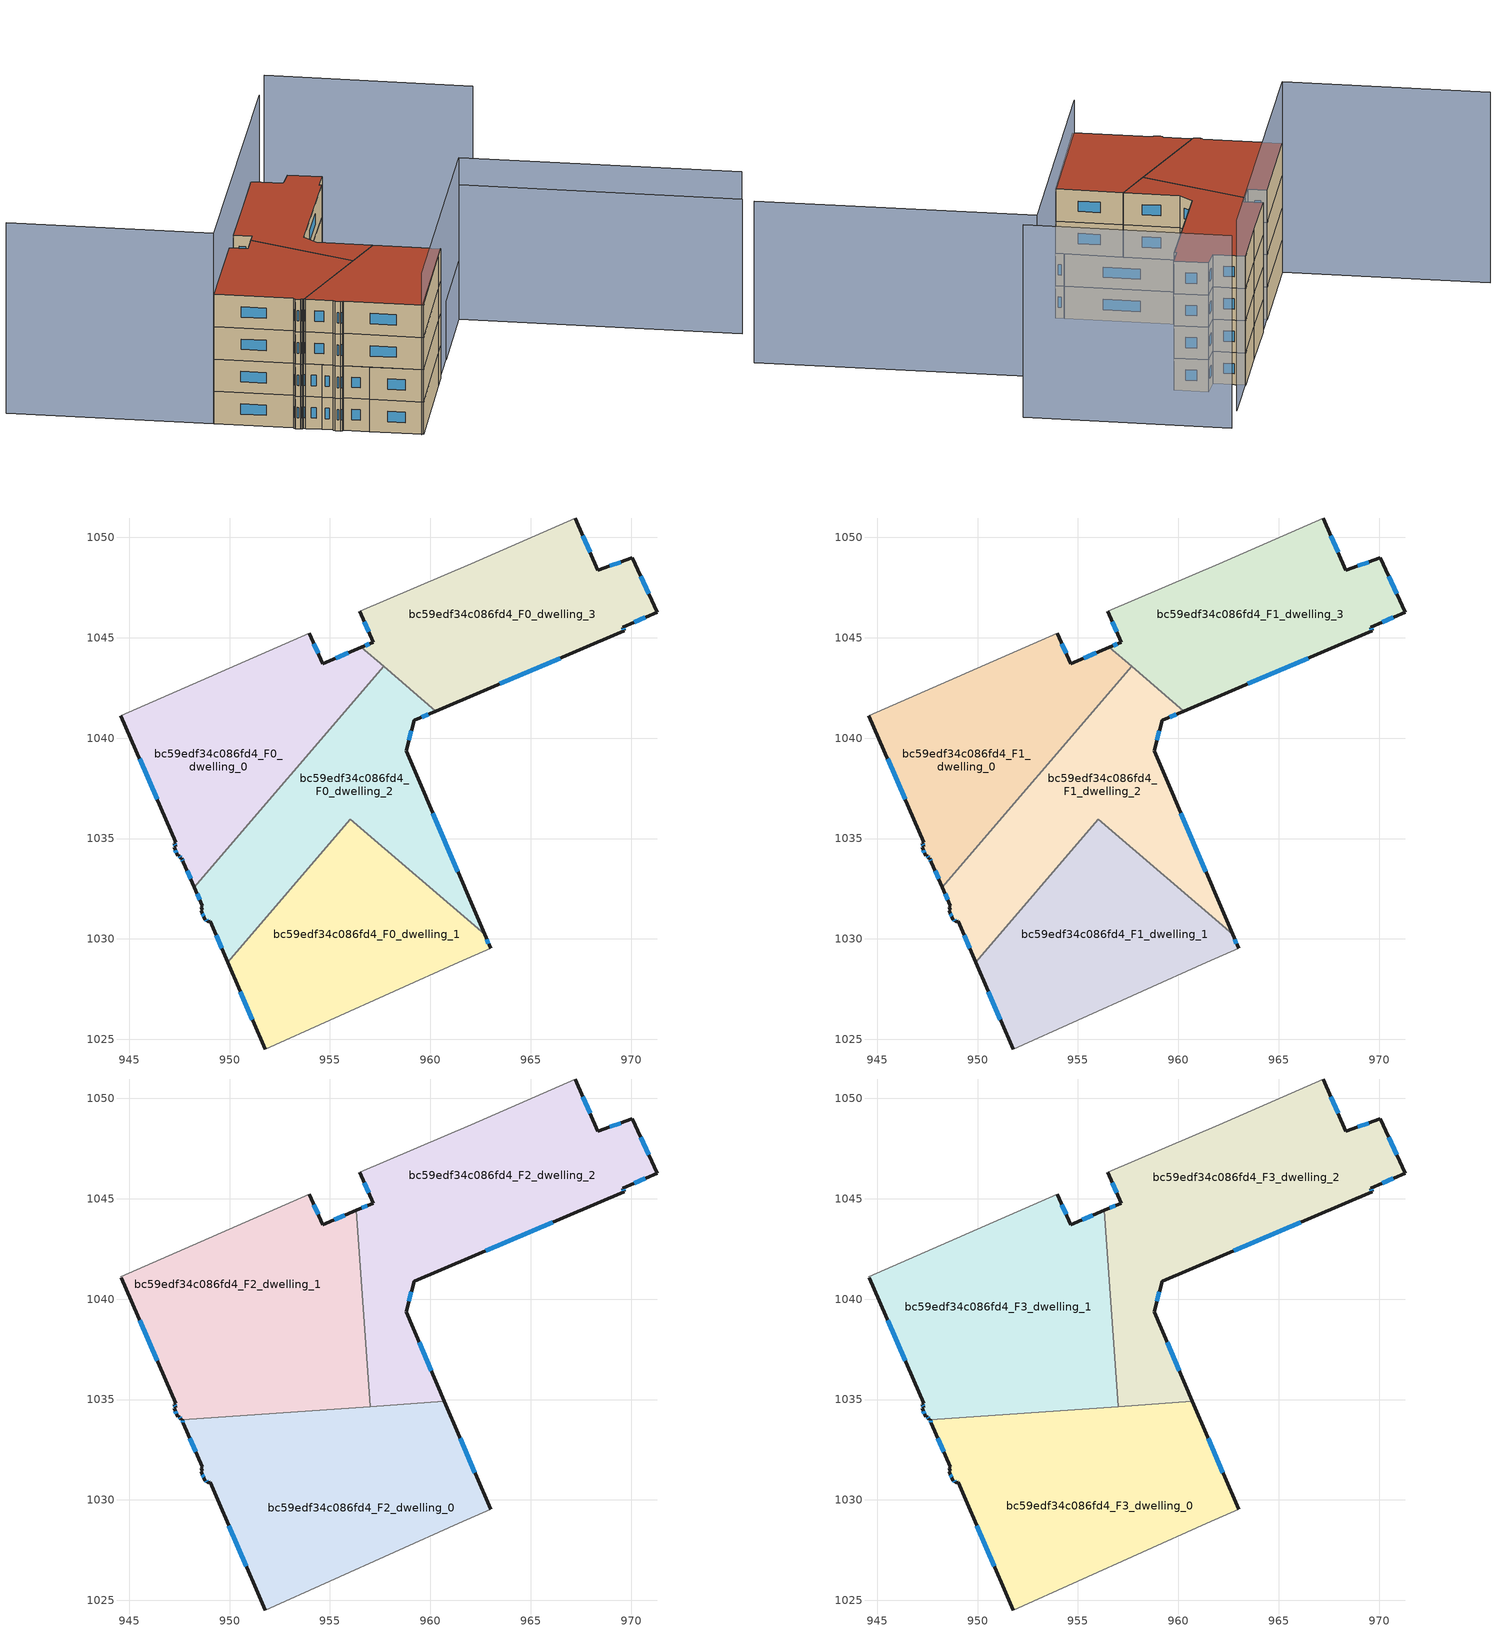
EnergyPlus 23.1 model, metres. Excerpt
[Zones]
bc59edf34c086fd4_F0_dwelling_0
 floor ground (EU_floor_Construction): 956.56,1044.53 957.67,1043.58 948.25,1032.57 947.7,1033.82 947.62,1034.02 947.57,1034.01 947.48,1034.16 947.41,1034.14 947.23,1034.56 947.31,1034.6 947.25,1034.76 947.33,1034.81 944.59,1041.11 953.98,1045.24 954.65,1043.7 z0
 wall outside (EU_wall_Construction): 944.59,1041.11 947.33,1034.81 947.25,1034.76 947.31,1034.6 947.23,1034.56 947.41,1034.14 947.48,1034.16 947.57,1034.01 947.62,1034.02 947.7,1033.82 948.25,1032.57 / 956.56,1044.53 954.65,1043.7 953.98,1045.24 z0:3
 wall adiabatic (EU_wall_Construction): 953.98,1045.24 944.59,1041.11 z0:3
 wall to bc59edf34c086fd4_F0_dwelling_2 (EU_wall_Construction): 948.25,1032.57 957.67,1043.58 z0:3
 wall to bc59edf34c086fd4_F0_dwelling_3 (EU_wall_Construction): 957.67,1043.58 956.56,1044.53 z0:3
 window (EU_Window_Construction): 947.51,1034.11 947.54,1034.06 / 947.29,1034.42 947.35,1034.28 / 947.27,1034.71 947.29,1034.66 / 945.52,1038.97 946.4,1036.95 / 954.42,1044.22 954.21,1044.71 / 955.91,1044.25 955.3,1043.98 / 947.89,1033.4 948.06,1032.99 / 947.65,1033.95 947.67,1033.89 z1.02:1.98
bc59edf34c086fd4_F0_dwelling_1
 floor ground (EU_floor_Construction): 962.7,1030.23 963,1029.53 961.42,1028.83 951.77,1024.52 949.91,1028.83 956.01,1035.96 z0
 wall outside (EU_wall_Construction): 949.91,1028.83 951.77,1024.52 / 963,1029.53 962.7,1030.23 z0:3
 wall to bc59edf34c086fd4_F0_dwelling_2 (EU_wall_Construction): 962.7,1030.23 956.01,1035.96 949.91,1028.83 z0:3
 wall adiabatic (EU_wall_Construction): 951.77,1024.52 961.42,1028.83 963,1029.53 z0:3
 window (EU_Window_Construction): 950.54,1027.36 951.14,1025.98 / 962.9,1029.77 962.8,1029.99 z1.02:1.98
bc59edf34c086fd4_F0_dwelling_2
 floor ground (EU_floor_Construction): 960.27,1041.35 959.19,1040.89 958.79,1039.38 962.7,1030.23 956.01,1035.96 949.91,1028.83 949.03,1030.89 948.93,1030.85 948.77,1030.99 948.59,1031.4 948.65,1031.46 948.59,1031.59 948.64,1031.65 948.25,1032.57 957.67,1043.58 z0
 wall outside (EU_wall_Construction): 948.25,1032.57 948.64,1031.65 948.59,1031.59 948.65,1031.46 948.59,1031.4 948.77,1030.99 948.93,1030.85 949.03,1030.89 949.91,1028.83 / 962.7,1030.23 958.79,1039.38 959.19,1040.89 960.27,1041.35 z0:3
 wall to bc59edf34c086fd4_F0_dwelling_3 (EU_wall_Construction): 960.27,1041.35 957.67,1043.58 z0:3
 window (EU_Window_Construction): 949.33,1030.19 949.61,1029.53 / 948.83,1030.94 948.88,1030.9 / 948.65,1031.26 948.71,1031.13 / 948.38,1032.25 948.51,1031.96 / 959.56,1041.05 959.91,1041.19 / 958.93,1039.9 959.06,1040.38 / 961.37,1033.34 960.12,1036.27 z1.02:1.98
bc59edf34c086fd4_F0_dwelling_3
 floor ground (EU_floor_Construction): 970.07,1048.98 971.29,1046.27 969.58,1045.53 969.66,1045.35 960.27,1041.35 956.56,1044.53 957.16,1044.78 956.49,1046.32 962.03,1048.7 967.22,1050.97 968.34,1048.37 z0
 wall outside (EU_wall_Construction): 960.27,1041.35 969.66,1045.35 969.58,1045.53 971.29,1046.27 970.07,1048.98 968.34,1048.37 967.22,1050.97 / 956.49,1046.32 957.16,1044.78 956.56,1044.53 z0:3
 wall adiabatic (EU_wall_Construction): 967.22,1050.97 962.03,1048.7 956.49,1046.32 z0:3
 window (EU_Window_Construction): 967.96,1049.26 967.6,1050.08 / 969.48,1048.78 968.93,1048.58 / 970.88,1047.19 970.48,1048.06 / 970.16,1045.78 970.71,1046.02 / 969.63,1045.41 969.6,1045.47 / 963.47,1042.71 966.46,1043.99 / 956.95,1044.7 956.76,1044.61 / 956.72,1045.8 956.93,1045.31 z1.02:1.98
bc59edf34c086fd4_F1_dwelling_0
 floor to bc59edf34c086fd4_F0_dwelling_0 (EU_floor_Construction): 956.56,1044.53 957.67,1043.58 948.25,1032.57 947.7,1033.82 947.62,1034.02 947.57,1034.01 947.48,1034.16 947.41,1034.14 947.23,1034.56 947.31,1034.6 947.25,1034.76 947.33,1034.81 944.59,1041.11 953.98,1045.24 954.65,1043.7 z3
 wall outside (EU_wall_Construction): 944.59,1041.11 947.33,1034.81 947.25,1034.76 947.31,1034.6 947.23,1034.56 947.41,1034.14 947.48,1034.16 947.57,1034.01 947.62,1034.02 947.7,1033.82 948.25,1032.57 / 956.56,1044.53 954.65,1043.7 953.98,1045.24 z3:6
 wall adiabatic (EU_wall_Construction): 953.98,1045.24 944.59,1041.11 z3:6
 wall to bc59edf34c086fd4_F1_dwelling_2 (EU_wall_Construction): 948.25,1032.57 957.67,1043.58 z3:6
 wall to bc59edf34c086fd4_F1_dwelling_3 (EU_wall_Construction): 957.67,1043.58 956.56,1044.53 z3:6
 window (EU_Window_Construction): 947.51,1034.11 947.54,1034.06 / 947.29,1034.42 947.35,1034.28 / 947.27,1034.71 947.29,1034.66 / 945.52,1038.97 946.4,1036.95 / 954.42,1044.22 954.21,1044.71 / 955.91,1044.25 955.3,1043.98 / 947.89,1033.4 948.06,1032.99 / 947.65,1033.95 947.67,1033.89 z4.02:4.98
bc59edf34c086fd4_F1_dwelling_1
 floor to bc59edf34c086fd4_F0_dwelling_1 (EU_floor_Construction): 962.7,1030.23 963,1029.53 961.42,1028.83 951.77,1024.52 949.91,1028.83 956.01,1035.96 z3
 wall outside (EU_wall_Construction): 949.91,1028.83 951.77,1024.52 / 963,1029.53 962.7,1030.23 z3:6
 wall to bc59edf34c086fd4_F1_dwelling_2 (EU_wall_Construction): 962.7,1030.23 956.01,1035.96 949.91,1028.83 z3:6
 wall adiabatic (EU_wall_Construction): 951.77,1024.52 961.42,1028.83 963,1029.53 z3:6
 window (EU_Window_Construction): 950.54,1027.36 951.14,1025.98 / 962.9,1029.77 962.8,1029.99 z4.02:4.98
bc59edf34c086fd4_F1_dwelling_2
 floor to bc59edf34c086fd4_F0_dwelling_2 (EU_floor_Construction): 960.27,1041.35 959.19,1040.89 958.79,1039.38 962.7,1030.23 956.01,1035.96 949.91,1028.83 949.03,1030.89 948.93,1030.85 948.77,1030.99 948.59,1031.4 948.65,1031.46 948.59,1031.59 948.64,1031.65 948.25,1032.57 957.67,1043.58 z3
 wall outside (EU_wall_Construction): 948.25,1032.57 948.64,1031.65 948.59,1031.59 948.65,1031.46 948.59,1031.4 948.77,1030.99 948.93,1030.85 949.03,1030.89 949.91,1028.83 / 962.7,1030.23 958.79,1039.38 959.19,1040.89 960.27,1041.35 z3:6
 wall to bc59edf34c086fd4_F1_dwelling_3 (EU_wall_Construction): 960.27,1041.35 957.67,1043.58 z3:6
 window (EU_Window_Construction): 949.33,1030.19 949.61,1029.53 / 948.83,1030.94 948.88,1030.9 / 948.65,1031.26 948.71,1031.13 / 948.38,1032.25 948.51,1031.96 / 959.56,1041.05 959.91,1041.19 / 958.93,1039.9 959.06,1040.38 / 961.37,1033.34 960.12,1036.27 z4.02:4.98
bc59edf34c086fd4_F1_dwelling_3
 floor to bc59edf34c086fd4_F0_dwelling_3 (EU_floor_Construction): 970.07,1048.98 971.29,1046.27 969.58,1045.53 969.66,1045.35 960.27,1041.35 956.56,1044.53 957.16,1044.78 956.49,1046.32 962.03,1048.7 967.22,1050.97 968.34,1048.37 z3
 wall outside (EU_wall_Construction): 960.27,1041.35 969.66,1045.35 969.58,1045.53 971.29,1046.27 970.07,1048.98 968.34,1048.37 967.22,1050.97 / 956.49,1046.32 957.16,1044.78 956.56,1044.53 z3:6
 wall adiabatic (EU_wall_Construction): 967.22,1050.97 962.03,1048.7 956.49,1046.32 z3:6
 window (EU_Window_Construction): 967.96,1049.26 967.6,1050.08 / 969.48,1048.78 968.93,1048.58 / 970.88,1047.19 970.48,1048.06 / 970.16,1045.78 970.71,1046.02 / 969.63,1045.41 969.6,1045.47 / 963.47,1042.71 966.46,1043.99 / 956.95,1044.7 956.76,1044.61 / 956.72,1045.8 956.93,1045.31 z4.02:4.98
bc59edf34c086fd4_F2_dwelling_0
 floor to bc59edf34c086fd4_F1_dwelling_1 (EU_floor_Construction): 962.7,1030.23 963,1029.53 961.42,1028.83 951.77,1024.52 949.91,1028.83 954.76,1034.49 957.49,1034.69 z6
 floor to bc59edf34c086fd4_F1_dwelling_0 (EU_floor_Construction): 949.58,1034.13 948.25,1032.57 947.7,1033.82 947.63,1033.99 z6
 floor to bc59edf34c086fd4_F1_dwelling_2 (EU_floor_Construction): 960.7,1034.91 962.7,1030.23 957.49,1034.69 z6; 954.76,1034.49 949.91,1028.83 949.03,1030.89 948.93,1030.85 948.77,1030.99 948.59,1031.4 948.65,1031.46 948.59,1031.59 948.64,1031.65 948.25,1032.57 949.58,1034.13 z6
 wall outside (EU_wall_Construction): 947.63,1033.99 947.7,1033.82 948.64,1031.65 948.59,1031.59 948.65,1031.46 948.59,1031.4 948.77,1030.99 948.93,1030.85 949.03,1030.89 951.77,1024.52 / 963,1029.53 960.7,1034.92 z6:9
 wall adiabatic (EU_wall_Construction): 951.77,1024.52 961.42,1028.83 963,1029.53 z6:9
 wall to bc59edf34c086fd4_F2_dwelling_1 (EU_wall_Construction): 957,1034.65 947.63,1033.99 z6:9
 wall to bc59edf34c086fd4_F2_dwelling_2 (EU_wall_Construction): 960.7,1034.92 957,1034.65 z6:9
 window (EU_Window_Construction): 949.96,1028.72 950.83,1026.69 / 948.83,1030.94 948.88,1030.9 / 948.65,1031.26 948.71,1031.13 / 948.02,1033.08 948.32,1032.39 / 947.66,1033.93 947.68,1033.88 / 962.22,1031.36 961.48,1033.08 z7.02:7.98
bc59edf34c086fd4_F2_dwelling_1
 floor to bc59edf34c086fd4_F1_dwelling_0 (EU_floor_Construction): 956.31,1044.42 956.47,1042.17 949.58,1034.13 947.63,1033.99 947.62,1034.02 947.57,1034.01 947.48,1034.16 947.41,1034.14 947.23,1034.56 947.31,1034.6 947.25,1034.76 947.33,1034.81 944.59,1041.11 953.98,1045.24 954.65,1043.7 z6
 floor to bc59edf34c086fd4_F1_dwelling_2 (EU_floor_Construction): 956.47,1042.17 956.97,1035.14 956.01,1035.96 954.76,1034.49 949.58,1034.13 z6
 floor to bc59edf34c086fd4_F1_dwelling_1 (EU_floor_Construction): 956.97,1035.14 957,1034.65 954.76,1034.49 956.01,1035.96 z6
 wall outside (EU_wall_Construction): 944.6,1041.08 947.33,1034.81 947.25,1034.76 947.31,1034.6 947.23,1034.56 947.41,1034.14 947.48,1034.16 947.57,1034.01 947.62,1034.02 947.63,1033.99 / 956.31,1044.42 954.65,1043.7 953.98,1045.24 z6:9
 wall to bc59edf34c086fd4_F2_dwelling_2 (EU_wall_Construction): 957,1034.65 956.31,1044.42 z6:9
 wall adiabatic (EU_wall_Construction): 953.98,1045.24 944.59,1041.11 944.6,1041.08 z6:9
 window (EU_Window_Construction): 947.51,1034.11 947.54,1034.06 / 947.29,1034.42 947.35,1034.28 / 947.27,1034.71 947.29,1034.66 / 945.53,1038.95 946.4,1036.94 / 954.42,1044.22 954.21,1044.71 / 955.74,1044.17 955.21,1043.94 z7.02:7.98
bc59edf34c086fd4_F2_dwelling_2
 floor to bc59edf34c086fd4_F1_dwelling_2 (EU_floor_Construction): 960.27,1041.35 959.19,1040.89 958.79,1039.38 960.7,1034.91 957.49,1034.69 956.97,1035.14 956.47,1042.17 957.67,1043.58 z6
 floor to bc59edf34c086fd4_F1_dwelling_3 (EU_floor_Construction): 970.07,1048.98 971.29,1046.27 969.58,1045.53 969.66,1045.35 960.27,1041.35 956.56,1044.53 957.16,1044.78 956.49,1046.32 962.03,1048.7 967.22,1050.97 968.34,1048.37 z6
 floor to bc59edf34c086fd4_F1_dwelling_1 (EU_floor_Construction): 957.49,1034.69 957,1034.65 956.97,1035.14 z6
 floor to bc59edf34c086fd4_F1_dwelling_0 (EU_floor_Construction): 957.67,1043.58 956.47,1042.17 956.31,1044.42 956.56,1044.53 z6
 wall outside (EU_wall_Construction): 960.7,1034.92 958.79,1039.38 959.19,1040.89 969.66,1045.35 969.58,1045.53 971.29,1046.27 970.07,1048.98 968.34,1048.37 967.22,1050.97 / 956.49,1046.32 957.16,1044.78 956.31,1044.42 z6:9
 wall adiabatic (EU_wall_Construction): 967.22,1050.97 962.03,1048.7 956.49,1046.32 z6:9
 window (EU_Window_Construction): 967.96,1049.26 967.6,1050.08 / 969.48,1048.78 968.93,1048.58 / 970.88,1047.19 970.48,1048.06 / 970.16,1045.78 970.71,1046.02 / 969.63,1045.41 969.6,1045.47 / 962.75,1042.41 966.1,1043.83 / 958.93,1039.9 959.06,1040.38 / 960.05,1036.44 959.44,1037.86 / 956.87,1044.66 956.6,1044.54 / 956.72,1045.8 956.93,1045.31 z7.02:7.98
bc59edf34c086fd4_F3_dwelling_0
 floor to bc59edf34c086fd4_F2_dwelling_0 (EU_floor_Construction): 960.7,1034.92 963,1029.53 961.42,1028.83 951.77,1024.52 949.03,1030.89 948.93,1030.85 948.77,1030.99 948.59,1031.4 948.65,1031.46 948.59,1031.59 948.64,1031.65 947.7,1033.82 947.63,1033.99 z9
 wall outside (EU_wall_Construction): 947.63,1033.99 947.7,1033.82 948.64,1031.65 948.59,1031.59 948.65,1031.46 948.59,1031.4 948.77,1030.99 948.93,1030.85 949.03,1030.89 951.77,1024.52 / 963,1029.53 960.7,1034.92 z9:12
 wall adiabatic (EU_wall_Construction): 951.77,1024.52 961.42,1028.83 963,1029.53 z9:12
 wall to bc59edf34c086fd4_F3_dwelling_1 (EU_wall_Construction): 957,1034.65 947.63,1033.99 z9:12
 wall to bc59edf34c086fd4_F3_dwelling_2 (EU_wall_Construction): 960.7,1034.92 957,1034.65 z9:12
 window (EU_Window_Construction): 949.96,1028.72 950.83,1026.69 / 948.83,1030.94 948.88,1030.9 / 948.65,1031.26 948.71,1031.13 / 948.02,1033.08 948.32,1032.39 / 947.66,1033.93 947.68,1033.88 / 962.22,1031.36 961.48,1033.08 z10.02:10.98
 roof outside (EU_roof_Construction): 961.42,1028.83 963,1029.53 960.7,1034.92 947.63,1033.99 947.7,1033.82 948.64,1031.65 948.59,1031.59 948.65,1031.46 948.59,1031.4 948.77,1030.99 948.93,1030.85 949.03,1030.89 951.77,1024.52 z12
bc59edf34c086fd4_F3_dwelling_1
 floor to bc59edf34c086fd4_F2_dwelling_1 (EU_floor_Construction): 956.31,1044.42 957,1034.65 947.63,1033.99 947.62,1034.02 947.57,1034.01 947.48,1034.16 947.41,1034.14 947.23,1034.56 947.31,1034.6 947.25,1034.76 947.33,1034.81 944.6,1041.08 944.59,1041.11 953.98,1045.24 954.65,1043.7 z9
 wall outside (EU_wall_Construction): 944.6,1041.08 947.33,1034.81 947.25,1034.76 947.31,1034.6 947.23,1034.56 947.41,1034.14 947.48,1034.16 947.57,1034.01 947.62,1034.02 947.63,1033.99 / 956.31,1044.42 954.65,1043.7 953.98,1045.24 z9:12
 wall to bc59edf34c086fd4_F3_dwelling_2 (EU_wall_Construction): 957,1034.65 956.31,1044.42 z9:12
 wall adiabatic (EU_wall_Construction): 953.98,1045.24 944.59,1041.11 944.6,1041.08 z9:12
 window (EU_Window_Construction): 947.51,1034.11 947.54,1034.06 / 947.29,1034.42 947.35,1034.28 / 947.27,1034.71 947.29,1034.66 / 945.53,1038.95 946.4,1036.94 / 954.42,1044.22 954.21,1044.71 / 955.74,1044.17 955.21,1043.94 z10.02:10.98
 roof outside (EU_roof_Construction): 957,1034.65 956.31,1044.42 954.65,1043.7 953.98,1045.24 944.59,1041.11 944.6,1041.08 947.33,1034.81 947.25,1034.76 947.31,1034.6 947.23,1034.56 947.41,1034.14 947.48,1034.16 947.57,1034.01 947.62,1034.02 947.63,1033.99 z12
bc59edf34c086fd4_F3_dwelling_2
 floor to bc59edf34c086fd4_F2_dwelling_2 (EU_floor_Construction): 970.07,1048.98 971.29,1046.27 969.58,1045.53 969.66,1045.35 959.19,1040.89 958.79,1039.38 960.7,1034.92 957,1034.65 956.31,1044.42 957.16,1044.78 956.49,1046.32 962.03,1048.7 967.22,1050.97 968.34,1048.37 z9
 wall outside (EU_wall_Construction): 960.7,1034.92 958.79,1039.38 959.19,1040.89 969.66,1045.35 969.58,1045.53 971.29,1046.27 970.07,1048.98 968.34,1048.37 967.22,1050.97 / 956.49,1046.32 957.16,1044.78 956.31,1044.42 z9:12
 wall adiabatic (EU_wall_Construction): 967.22,1050.97 962.03,1048.7 956.49,1046.32 z9:12
 window (EU_Window_Construction): 967.96,1049.26 967.6,1050.08 / 969.48,1048.78 968.93,1048.58 / 970.88,1047.19 970.48,1048.06 / 970.16,1045.78 970.71,1046.02 / 969.63,1045.41 969.6,1045.47 / 962.75,1042.41 966.1,1043.83 / 958.93,1039.9 959.06,1040.38 / 960.05,1036.44 959.44,1037.86 / 956.87,1044.66 956.6,1044.54 / 956.72,1045.8 956.93,1045.31 z10.02:10.98
 roof outside (EU_roof_Construction): 960.7,1034.92 958.79,1039.38 959.19,1040.89 969.66,1045.35 969.58,1045.53 971.29,1046.27 970.07,1048.98 968.34,1048.37 967.22,1050.97 962.03,1048.7 956.49,1046.32 957.16,1044.78 956.31,1044.42 957,1034.65 z12
shading: 951.64,1024.61 974.74,1034.76 / 974.74,1034.76 984.54,1012.47 z0:15; 984.47,1012.39 974.74,1034.76 z0:12.5; 982.92,1038.23 975.8,1054.72 z0:17.9; 974.74,1034.76 966.7,1031.18 / 966.7,1031.18 964.5,1036.11 / 964.5,1036.11 972.54,1039.69 / 972.54,1039.69 974.74,1034.76 z0:5.4; 972.3,1053.13 944.53,1041.08 / 944.53,1041.08 937.42,1057.48 z0:17.7
[Building]
EU S2 Campaign: North Axis=0; Terrain=City; Solar Distribution=FullExterior
[Site:Location]
Vienna: Latitude=48; Longitude=16.5; Time Zone=1; Elevation=183
[SizingPeriod:WeatherFileDays]
AnnualSizingPeriod: Begin Month=1; Begin Day of Month=1; End Month=12; End Day of Month=31; Day of Week for Start Day=Monday; Use Weather File Daylight Saving Period=No; Use Weather File Rain and Snow Indicators=No
[MATERIAL]
EU_InternalMass_Material: Roughness=MediumRough; Thickness=0.1; Conductivity=1; Density=1800; Specific Heat=900; Thermal Absorptance=0.9; Solar Absorptance=0.7; Visible Absorptance=0.7
[MATERIAL:NOMASS] Roughness=MediumRough; Thermal Absorptance=0.9; Solar Absorptance=0.7; Visible Absorptance=0.7
Name | Thermal Resistance
EU_wall_NoMass | 0.942466
EU_roof_NoMass | 0.551687
EU_floor_NoMass | 0.66527
[WINDOWMATERIAL:SIMPLEGLAZINGSYSTEM]
EU_Window_SimpleGlazing: UFactor=2.03367; Solar Heat Gain Coefficient=0.65; Visible Transmittance=0.65
[CONSTRUCTION]
EU_wall_Construction: EU_wall_NoMass
EU_roof_Construction: EU_roof_NoMass
EU_floor_Construction: EU_floor_NoMass
EU_Window_Construction: EU_Window_SimpleGlazing
EU_InternalMass_Construction: EU_InternalMass_Material
[ZONE] Type=1; Multiplier=1; Ceiling Height=autocalculate; Floor Area=autocalculate; Part of Total Floor Area=Yes
Name | Volume
bc59edf34c086fd4_F0_dwelling_0; bc59edf34c086fd4_F1_dwelling_0 | 224.509
bc59edf34c086fd4_F2_dwelling_0; bc59edf34c086fd4_F3_dwelling_0 | 299.361
bc59edf34c086fd4_F0_dwelling_1; bc59edf34c086fd4_F1_dwelling_1 | 224.507
bc59edf34c086fd4_F2_dwelling_1; bc59edf34c086fd4_F3_dwelling_1 | 299.369
bc59edf34c086fd4_F0_dwelling_2; bc59edf34c086fd4_F1_dwelling_2 | 224.535
bc59edf34c086fd4_F2_dwelling_2; bc59edf34c086fd4_F3_dwelling_2 | 299.366
bc59edf34c086fd4_F0_dwelling_3; bc59edf34c086fd4_F1_dwelling_3 | 224.536
[INTERNALMASS] Construction=EU_InternalMass_Construction
Name | Zone or ZoneList | Surface Area
bc59edf34c086fd4_F0_dwelling_0_EU_InternalMass | bc59edf34c086fd4_F0_dwelling_0 | 74.8366
bc59edf34c086fd4_F0_dwelling_1_EU_InternalMass | bc59edf34c086fd4_F0_dwelling_1 | 74.8346
bc59edf34c086fd4_F0_dwelling_2_EU_InternalMass | bc59edf34c086fd4_F0_dwelling_2 | 74.8447
bc59edf34c086fd4_F0_dwelling_3_EU_InternalMass | bc59edf34c086fd4_F0_dwelling_3 | 74.8458
bc59edf34c086fd4_F1_dwelling_0_EU_InternalMass | bc59edf34c086fd4_F1_dwelling_0 | 74.8366
bc59edf34c086fd4_F1_dwelling_1_EU_InternalMass | bc59edf34c086fd4_F1_dwelling_1 | 74.8346
bc59edf34c086fd4_F1_dwelling_2_EU_InternalMass | bc59edf34c086fd4_F1_dwelling_2 | 74.8447
bc59edf34c086fd4_F1_dwelling_3_EU_InternalMass | bc59edf34c086fd4_F1_dwelling_3 | 74.8458
bc59edf34c086fd4_F2_dwelling_0_EU_InternalMass | bc59edf34c086fd4_F2_dwelling_0 | 99.7874
bc59edf34c086fd4_F2_dwelling_1_EU_InternalMass | bc59edf34c086fd4_F2_dwelling_1 | 99.7896
bc59edf34c086fd4_F2_dwelling_2_EU_InternalMass | bc59edf34c086fd4_F2_dwelling_2 | 99.7873
bc59edf34c086fd4_F3_dwelling_0_EU_InternalMass | bc59edf34c086fd4_F3_dwelling_0 | 99.7874
bc59edf34c086fd4_F3_dwelling_1_EU_InternalMass | bc59edf34c086fd4_F3_dwelling_1 | 99.7896
bc59edf34c086fd4_F3_dwelling_2_EU_InternalMass | bc59edf34c086fd4_F3_dwelling_2 | 99.7873
[OTHEREQUIPMENT] Fuel Type=Electricity; Design Level Calculation Method=Watts/Area; Power per Zone Floor Area=1; Fraction Latent=0; Fraction Radiant=0; Fraction Lost=0; Carbon Dioxide Generation Rate=0; EndUse Subcategory=EU_Step8_InternalGains
Name | Zone or ZoneList or Space or SpaceList | Schedule
EU_Step8_InternalGain_bc59edf34c086fd4_F0_dwelling_0_f000 | bc59edf34c086fd4_F0_dwelling_0 | EU_Step8_GainSchedule_bc59edf34c086fd4_F0_dwelling_0_f000
EU_Step8_InternalGain_bc59edf34c086fd4_F0_dwelling_1_f000 | bc59edf34c086fd4_F0_dwelling_1 | EU_Step8_GainSchedule_bc59edf34c086fd4_F0_dwelling_1_f000
EU_Step8_InternalGain_bc59edf34c086fd4_F0_dwelling_2_f000 | bc59edf34c086fd4_F0_dwelling_2 | EU_Step8_GainSchedule_bc59edf34c086fd4_F0_dwelling_2_f000
EU_Step8_InternalGain_bc59edf34c086fd4_F0_dwelling_3_f000 | bc59edf34c086fd4_F0_dwelling_3 | EU_Step8_GainSchedule_bc59edf34c086fd4_F0_dwelling_3_f000
EU_Step8_InternalGain_bc59edf34c086fd4_F1_dwelling_0_f000 | bc59edf34c086fd4_F1_dwelling_0 | EU_Step8_GainSchedule_bc59edf34c086fd4_F1_dwelling_0_f000
EU_Step8_InternalGain_bc59edf34c086fd4_F1_dwelling_1_f000 | bc59edf34c086fd4_F1_dwelling_1 | EU_Step8_GainSchedule_bc59edf34c086fd4_F1_dwelling_1_f000
EU_Step8_InternalGain_bc59edf34c086fd4_F1_dwelling_2_f000 | bc59edf34c086fd4_F1_dwelling_2 | EU_Step8_GainSchedule_bc59edf34c086fd4_F1_dwelling_2_f000
EU_Step8_InternalGain_bc59edf34c086fd4_F1_dwelling_3_f000 | bc59edf34c086fd4_F1_dwelling_3 | EU_Step8_GainSchedule_bc59edf34c086fd4_F1_dwelling_3_f000
EU_Step8_InternalGain_bc59edf34c086fd4_F2_dwelling_0_f000 | bc59edf34c086fd4_F2_dwelling_0 | EU_Step8_GainSchedule_bc59edf34c086fd4_F2_dwelling_0_f000
EU_Step8_InternalGain_bc59edf34c086fd4_F2_dwelling_1_f000 | bc59edf34c086fd4_F2_dwelling_1 | EU_Step8_GainSchedule_bc59edf34c086fd4_F2_dwelling_1_f000
EU_Step8_InternalGain_bc59edf34c086fd4_F2_dwelling_2_f000 | bc59edf34c086fd4_F2_dwelling_2 | EU_Step8_GainSchedule_bc59edf34c086fd4_F2_dwelling_2_f000
EU_Step8_InternalGain_bc59edf34c086fd4_F3_dwelling_0_f000 | bc59edf34c086fd4_F3_dwelling_0 | EU_Step8_GainSchedule_bc59edf34c086fd4_F3_dwelling_0_f000
EU_Step8_InternalGain_bc59edf34c086fd4_F3_dwelling_1_f000 | bc59edf34c086fd4_F3_dwelling_1 | EU_Step8_GainSchedule_bc59edf34c086fd4_F3_dwelling_1_f000
EU_Step8_InternalGain_bc59edf34c086fd4_F3_dwelling_2_f000 | bc59edf34c086fd4_F3_dwelling_2 | EU_Step8_GainSchedule_bc59edf34c086fd4_F3_dwelling_2_f000
[ZONEVENTILATION:DESIGNFLOWRATE] Schedule=EU_AlwaysOn; Design Flow Rate Calculation Method=AirChanges/Hour; Air Changes per Hour=0.530523; Ventilation Type=Natural; Fan Pressure Rise=0; Fan Total Efficiency=1; Constant Term Coefficient=1; Temperature Term Coefficient=0; Velocity Term Coefficient=0; Velocity Squared Term Coefficient=0; Minimum Indoor Temperature=-100; Maximum Indoor Temperature=100; Delta Temperature=-100; Minimum Outdoor Temperature=-100; Maximum Outdoor Temperature=100; Maximum Wind Speed=40
Name | Zone or ZoneList or Space or SpaceList
EU_ConstantAir_bc59edf34c086fd4_F0_dwelling_0 | bc59edf34c086fd4_F0_dwelling_0
EU_ConstantAir_bc59edf34c086fd4_F0_dwelling_1 | bc59edf34c086fd4_F0_dwelling_1
EU_ConstantAir_bc59edf34c086fd4_F0_dwelling_2 | bc59edf34c086fd4_F0_dwelling_2
EU_ConstantAir_bc59edf34c086fd4_F0_dwelling_3 | bc59edf34c086fd4_F0_dwelling_3
EU_ConstantAir_bc59edf34c086fd4_F1_dwelling_0 | bc59edf34c086fd4_F1_dwelling_0
EU_ConstantAir_bc59edf34c086fd4_F1_dwelling_1 | bc59edf34c086fd4_F1_dwelling_1
EU_ConstantAir_bc59edf34c086fd4_F1_dwelling_2 | bc59edf34c086fd4_F1_dwelling_2
EU_ConstantAir_bc59edf34c086fd4_F1_dwelling_3 | bc59edf34c086fd4_F1_dwelling_3
EU_ConstantAir_bc59edf34c086fd4_F2_dwelling_0 | bc59edf34c086fd4_F2_dwelling_0
EU_ConstantAir_bc59edf34c086fd4_F2_dwelling_1 | bc59edf34c086fd4_F2_dwelling_1
EU_ConstantAir_bc59edf34c086fd4_F2_dwelling_2 | bc59edf34c086fd4_F2_dwelling_2
EU_ConstantAir_bc59edf34c086fd4_F3_dwelling_0 | bc59edf34c086fd4_F3_dwelling_0
EU_ConstantAir_bc59edf34c086fd4_F3_dwelling_1 | bc59edf34c086fd4_F3_dwelling_1
EU_ConstantAir_bc59edf34c086fd4_F3_dwelling_2 | bc59edf34c086fd4_F3_dwelling_2
[HVACTEMPLATE:THERMOSTAT] Constant Heating Setpoint=20; Constant Cooling Setpoint=50
EU_HeatOnly_bc59edf34c086fd4_F0_dwelling_0; EU_HeatOnly_bc59edf34c086fd4_F0_dwelling_1; EU_HeatOnly_bc59edf34c086fd4_F0_dwelling_2; EU_HeatOnly_bc59edf34c086fd4_F0_dwelling_3; EU_HeatOnly_bc59edf34c086fd4_F1_dwelling_0; EU_HeatOnly_bc59edf34c086fd4_F1_dwelling_1; EU_HeatOnly_bc59edf34c086fd4_F1_dwelling_2; EU_HeatOnly_bc59edf34c086fd4_F1_dwelling_3; EU_HeatOnly_bc59edf34c086fd4_F2_dwelling_0; EU_HeatOnly_bc59edf34c086fd4_F2_dwelling_1; EU_HeatOnly_bc59edf34c086fd4_F2_dwelling_2; EU_HeatOnly_bc59edf34c086fd4_F3_dwelling_0; EU_HeatOnly_bc59edf34c086fd4_F3_dwelling_1; EU_HeatOnly_bc59edf34c086fd4_F3_dwelling_2
[HVACTEMPLATE:ZONE:IDEALLOADSAIRSYSTEM] System Availability Schedule=EU_AlwaysOn; Maximum Heating Supply Air Temperature=50; Minimum Cooling Supply Air Temperature=13; Maximum Heating Supply Air Humidity Ratio=0.0156; Minimum Cooling Supply Air Humidity Ratio=0.0077; Heating Limit=NoLimit; Cooling Limit=NoLimit; Heating Availability Schedule=EU_AlwaysOn; Cooling Availability Schedule=EU_CoolingOff; Dehumidification Control Type=ConstantSensibleHeatRatio; Cooling Sensible Heat Ratio=0.7; Dehumidification Setpoint=60; Humidification Control Type=None; Humidification Setpoint=30; Outdoor Air Method=None; Outdoor Air Flow Rate per Person=0.00944; Outdoor Air Flow Rate per Zone Floor Area=0; Outdoor Air Flow Rate per Zone=0; Demand Controlled Ventilation Type=None; Outdoor Air Economizer Type=NoEconomizer; Heat Recovery Type=None; Sensible Heat Recovery Effectiveness=0.7; Latent Heat Recovery Effectiveness=0.65
Name | Template Thermostat
bc59edf34c086fd4_F0_dwelling_0 | EU_HeatOnly_bc59edf34c086fd4_F0_dwelling_0
bc59edf34c086fd4_F0_dwelling_1 | EU_HeatOnly_bc59edf34c086fd4_F0_dwelling_1
bc59edf34c086fd4_F0_dwelling_2 | EU_HeatOnly_bc59edf34c086fd4_F0_dwelling_2
bc59edf34c086fd4_F0_dwelling_3 | EU_HeatOnly_bc59edf34c086fd4_F0_dwelling_3
bc59edf34c086fd4_F1_dwelling_0 | EU_HeatOnly_bc59edf34c086fd4_F1_dwelling_0
bc59edf34c086fd4_F1_dwelling_1 | EU_HeatOnly_bc59edf34c086fd4_F1_dwelling_1
bc59edf34c086fd4_F1_dwelling_2 | EU_HeatOnly_bc59edf34c086fd4_F1_dwelling_2
bc59edf34c086fd4_F1_dwelling_3 | EU_HeatOnly_bc59edf34c086fd4_F1_dwelling_3
bc59edf34c086fd4_F2_dwelling_0 | EU_HeatOnly_bc59edf34c086fd4_F2_dwelling_0
bc59edf34c086fd4_F2_dwelling_1 | EU_HeatOnly_bc59edf34c086fd4_F2_dwelling_1
bc59edf34c086fd4_F2_dwelling_2 | EU_HeatOnly_bc59edf34c086fd4_F2_dwelling_2
bc59edf34c086fd4_F3_dwelling_0 | EU_HeatOnly_bc59edf34c086fd4_F3_dwelling_0
bc59edf34c086fd4_F3_dwelling_1 | EU_HeatOnly_bc59edf34c086fd4_F3_dwelling_1
bc59edf34c086fd4_F3_dwelling_2 | EU_HeatOnly_bc59edf34c086fd4_F3_dwelling_2
[SIZING:ZONE] Zone Cooling Design Supply Air Temperature Input Method=SupplyAirTemperature; Zone Cooling Design Supply Air Temperature=13; Zone Heating Design Supply Air Temperature Input Method=SupplyAirTemperature; Zone Heating Design Supply Air Temperature=50; Zone Cooling Design Supply Air Humidity Ratio=0.008; Zone Heating Design Supply Air Humidity Ratio=0.008; Cooling Design Air Flow Method=DesignDay; Cooling Design Air Flow Rate=0; Cooling Minimum Air Flow per Zone Floor Area=0.000762; Cooling Minimum Air Flow=0; Cooling Minimum Air Flow Fraction=0.2; Heating Design Air Flow Method=DesignDay; Heating Design Air Flow Rate=0; Heating Maximum Air Flow per Zone Floor Area=0.002032; Heating Maximum Air Flow=0.141576; Heating Maximum Air Flow Fraction=0.3; Account for Dedicated Outdoor Air System=No; Dedicated Outdoor Air System Control Strategy=NeutralSupplyAir; Dedicated Outdoor Air Low Setpoint Temperature for Design=autosize; Dedicated Outdoor Air High Setpoint Temperature for Design=autosize; Zone Load Sizing Method=Sensible Load Only No Latent Load; Zone Latent Cooling Design Supply Air Humidity Ratio Input Method=HumidityRatioDifference; Zone Cooling Design Supply Air Humidity Ratio Difference=0.005; Zone Latent Heating Design Supply Air Humidity Ratio Input Method=HumidityRatioDifference; Zone Humidification Design Supply Air Humidity Ratio Difference=0.005
bc59edf34c086fd4_F0_dwelling_0; bc59edf34c086fd4_F0_dwelling_1; bc59edf34c086fd4_F0_dwelling_2; bc59edf34c086fd4_F0_dwelling_3; bc59edf34c086fd4_F1_dwelling_0; bc59edf34c086fd4_F1_dwelling_1; bc59edf34c086fd4_F1_dwelling_2; bc59edf34c086fd4_F1_dwelling_3; bc59edf34c086fd4_F2_dwelling_0; bc59edf34c086fd4_F2_dwelling_1; bc59edf34c086fd4_F2_dwelling_2; bc59edf34c086fd4_F3_dwelling_0; bc59edf34c086fd4_F3_dwelling_1; bc59edf34c086fd4_F3_dwelling_2
[SCHEDULE:CONSTANT]
Name | Hourly Value
EU_AlwaysOn | 1
EU_CoolingOff | 0
[SCHEDULE:FILE] Column Number=1; Rows to Skip at Top=0; Number of Hours of Data=8760; Column Separator=Comma; Interpolate to Timestep=No; Minutes per Item=60; Adjust Schedule for Daylight Savings=Yes
Name | File
EU_Step8_GainSchedule_bc59edf34c086fd4_F0_dwelling_0_f000 | ../../schedules/bc59edf34c086fd4/bc59edf34c086fd4_F0_dwelling_0_f000_gain.csv
EU_Step8_GainSchedule_bc59edf34c086fd4_F0_dwelling_1_f000 | ../../schedules/bc59edf34c086fd4/bc59edf34c086fd4_F0_dwelling_1_f000_gain.csv
EU_Step8_GainSchedule_bc59edf34c086fd4_F0_dwelling_2_f000 | ../../schedules/bc59edf34c086fd4/bc59edf34c086fd4_F0_dwelling_2_f000_gain.csv
EU_Step8_GainSchedule_bc59edf34c086fd4_F0_dwelling_3_f000 | ../../schedules/bc59edf34c086fd4/bc59edf34c086fd4_F0_dwelling_3_f000_gain.csv
EU_Step8_GainSchedule_bc59edf34c086fd4_F1_dwelling_0_f000 | ../../schedules/bc59edf34c086fd4/bc59edf34c086fd4_F1_dwelling_0_f000_gain.csv
EU_Step8_GainSchedule_bc59edf34c086fd4_F1_dwelling_1_f000 | ../../schedules/bc59edf34c086fd4/bc59edf34c086fd4_F1_dwelling_1_f000_gain.csv
EU_Step8_GainSchedule_bc59edf34c086fd4_F1_dwelling_2_f000 | ../../schedules/bc59edf34c086fd4/bc59edf34c086fd4_F1_dwelling_2_f000_gain.csv
EU_Step8_GainSchedule_bc59edf34c086fd4_F1_dwelling_3_f000 | ../../schedules/bc59edf34c086fd4/bc59edf34c086fd4_F1_dwelling_3_f000_gain.csv
EU_Step8_GainSchedule_bc59edf34c086fd4_F2_dwelling_0_f000 | ../../schedules/bc59edf34c086fd4/bc59edf34c086fd4_F2_dwelling_0_f000_gain.csv
EU_Step8_GainSchedule_bc59edf34c086fd4_F2_dwelling_1_f000 | ../../schedules/bc59edf34c086fd4/bc59edf34c086fd4_F2_dwelling_1_f000_gain.csv
EU_Step8_GainSchedule_bc59edf34c086fd4_F2_dwelling_2_f000 | ../../schedules/bc59edf34c086fd4/bc59edf34c086fd4_F2_dwelling_2_f000_gain.csv
EU_Step8_GainSchedule_bc59edf34c086fd4_F3_dwelling_0_f000 | ../../schedules/bc59edf34c086fd4/bc59edf34c086fd4_F3_dwelling_0_f000_gain.csv
EU_Step8_GainSchedule_bc59edf34c086fd4_F3_dwelling_1_f000 | ../../schedules/bc59edf34c086fd4/bc59edf34c086fd4_F3_dwelling_1_f000_gain.csv
EU_Step8_GainSchedule_bc59edf34c086fd4_F3_dwelling_2_f000 | ../../schedules/bc59edf34c086fd4/bc59edf34c086fd4_F3_dwelling_2_f000_gain.csv
